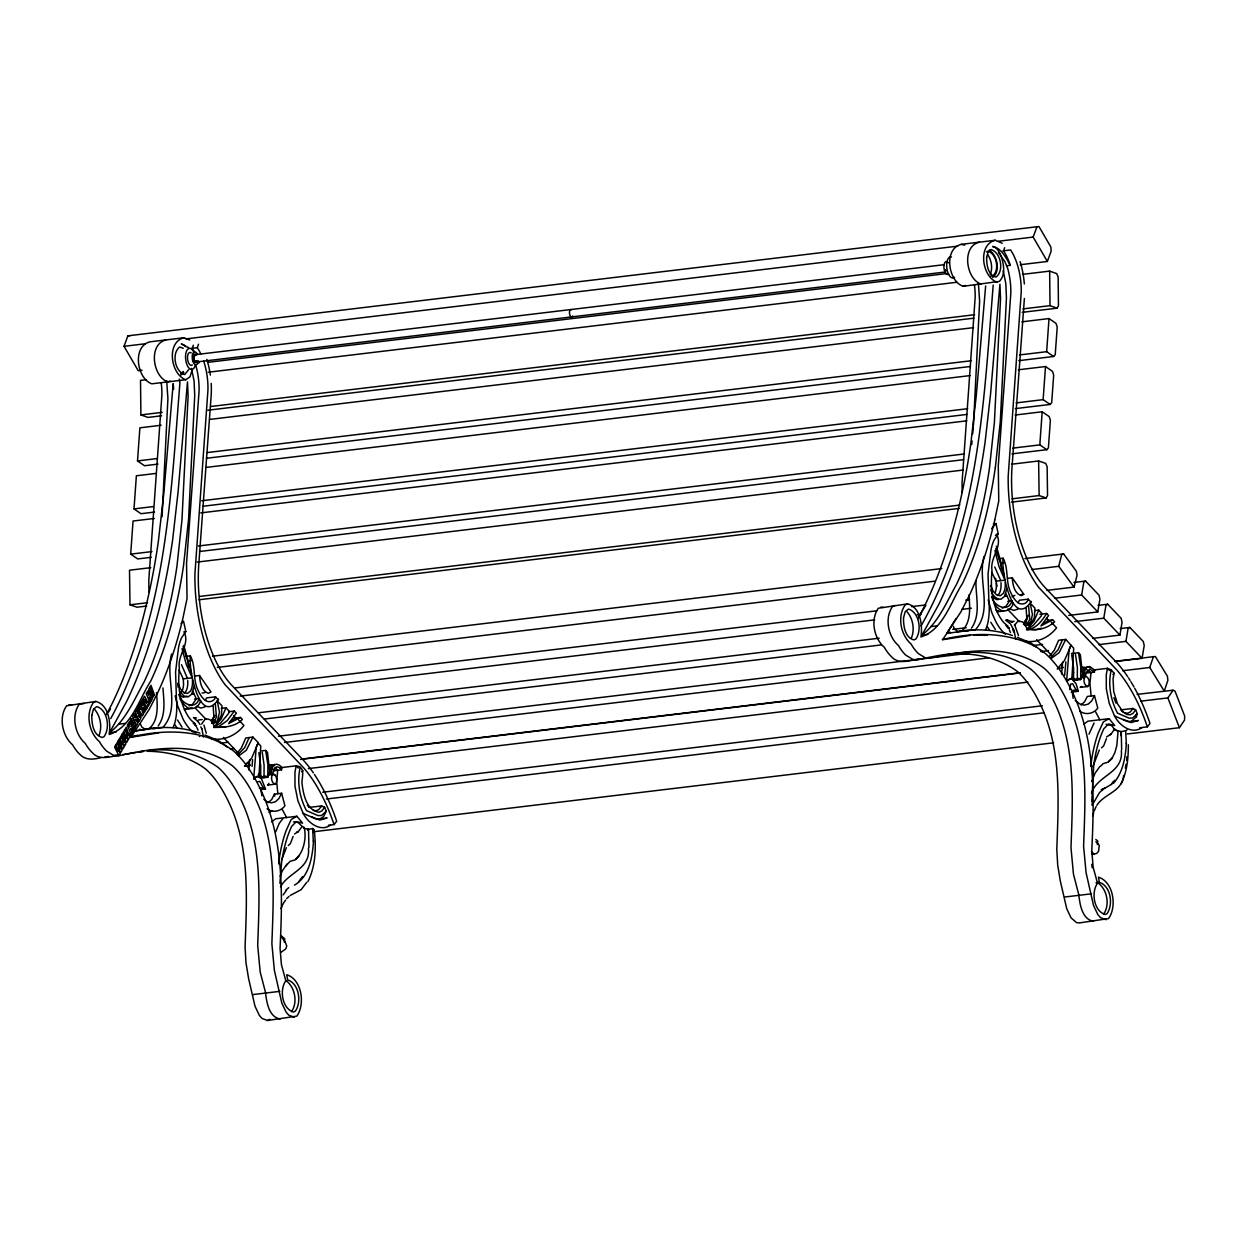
<?xml version="1.0" encoding="UTF-8"?>
<svg xmlns="http://www.w3.org/2000/svg" width="1247" height="1247" viewBox="0 0 1247 1247"><rect width="100%" height="100%" fill="white"/><g stroke="black" fill="none" stroke-linecap="round" stroke-linejoin="round"><path stroke-width="1.5" d="M1071.843 679.272L1073.714 648.253L1065.78 639.415L1058.641 640.272L1054.229 650.342L1049.615 655.953M256.196 747.545L253.687 779.001L257.459 776.335L261.434 778.674L265.471 788.992L261.683 789.445M1069.115 649.858L1066.606 681.314L1069.848 678.711L1072.311 679.225L1076.083 683.808L1078.343 691.306L1071.189 692.163M286.389 847.695L281.744 859.464M1091.748 801.992L1093.697 765.455A112.246 52.608 83.1 0 1 1103.813 728.747L1108.583 723.961L1114.693 725.583L1109.082 718.677L1103.33 721.919L1098.248 733.018A116.657 54.681 83.1 0 0 1091.172 762.868L1090.798 766.313M147.349 751.286C167.721 751.395 189.045 756.664 205.521 768.931A114.023 53.434 83.1 0 1 226.05 796.786C250.382 842.847 246.844 896.749 245.082 946.972L245.971 962.746L248.636 978.739L255.012 1006.251L259.329 1015.385L262.01 1018.425L267.559 1020.482L296.833 1016.118C305.437 1004.162 301.805 979.394 286.732 974.718L287.667 979.908C299.062 983.447 301.805 1002.167 295.305 1011.208L293.435 1012.065C282.04 1008.542 279.297 989.822 285.797 980.766L281.432 964.726L280.061 948.266C282.664 893.008 284.207 834.149 257.677 783.662A133.304 62.475 83.1 0 0 233.672 751.084C204.851 728.981 165.633 728.918 131.683 736.883M191.492 368.364L194.096 381.099L194.719 395.47L188.578 519.142L183.605 565.078A370.25 173.536 83.1 0 1 150.778 680.987C139.009 699.193 131.808 727.048 109.19 734.53C110.967 723.12 108.925 704.711 95.832 701.438L93.431 702.544C85.264 713.923 88.989 732.768 99.401 741.591L100.196 742.978A51.08 23.942 83.1 0 0 106.852 751.286L113.929 755.526L118.512 755.853C155.532 747.421 199.723 741.061 232.316 765.705A114.023 53.434 83.1 0 1 252.86 793.575C277.177 839.636 273.654 893.538 271.877 943.745L274.356 970.213L281.806 1003.04L286.124 1012.159L288.821 1015.214L294.354 1017.256M955.405 653.755C976.978 653.225 999.735 658.4 1017.24 671.385A114.023 53.434 83.1 0 1 1037.769 699.24C1062.101 745.316 1058.563 799.202 1056.801 849.425L1057.705 865.2L1060.355 881.193L1066.731 908.704L1071.048 917.839L1076.551 922.624L1079.279 922.936L1108.567 918.571C1117.156 906.616 1113.524 881.847 1098.451 877.171L1099.386 882.362C1110.781 885.9 1113.524 904.621 1107.024 913.661L1105.154 914.519C1093.759 910.996 1091.016 892.275 1097.516 883.219L1093.151 867.179L1091.78 850.719C1094.383 795.461 1095.926 736.603 1069.396 686.115A133.304 62.475 83.1 0 0 1045.391 653.537L1030.817 642.953L1017.381 637.388M995.34 467.531A370.25 173.536 83.1 0 1 962.513 583.456C950.744 601.646 943.527 629.501 920.909 636.983C922.686 625.573 920.645 607.164 907.551 603.891L905.151 604.998C896.983 616.377 900.708 635.222 911.136 644.044L911.916 645.432A51.08 23.942 83.1 0 0 918.571 653.74L925.648 657.98L930.231 658.307C967.251 649.874 1011.442 643.514 1044.035 668.158A114.023 53.434 83.1 0 1 1064.579 696.029C1088.896 742.09 1085.373 795.991 1083.596 846.199L1086.075 872.666L1093.525 905.493L1097.843 914.612L1100.54 917.667L1106.089 919.709M258.862 752.674L260.732 765.689L260.654 778.112L267.809 777.255L269.695 772.018L267.45 752.3L265.658 750.413L261.87 750.865M1071.734 654.987L1073.605 668.002L1073.527 680.441L1080.666 679.568L1082.552 674.331L1080.323 654.613L1078.515 652.727L1071.376 653.584M269.025 775.213L270.256 768.012L272.22 765.268L274.745 764.38M1084.313 677.9L1082.1 677.511L1083.331 670.294L1085.295 667.566L1087.82 666.662L1090.611 667.722M1083.783 677.308L1085.015 670.091L1086.979 667.363L1089.504 666.459L1094.741 670.122L1094.383 672.117L1087.244 672.975M1126.742 760.499L1126.867 756.742M1128.348 744.74C1128.364 758.02 1127.163 771.675 1121.131 783.755M308.944 847.414L308.523 829.208L303.909 828.32M1121.661 749.743L1121.256 731.553L1116.688 730.648M1126.976 729.9L1125.651 730.711L1126.322 743.836M312.654 828.398L313.309 841.538M267.809 777.255L267.887 764.832L265.658 750.413M1080.666 679.568L1080.744 667.145L1078.515 652.727M279.92 883.328L281.557 863.049A112.246 52.608 83.1 0 1 291.673 826.34L296.459 821.555L302.569 823.176L296.942 816.271L291.19 819.513L286.109 830.611A116.657 54.681 83.1 0 0 279.032 860.461L278.658 863.906M162.079 516.757L167.909 398.681L166.677 380.647M973.502 424.822L979.628 301.135L978.396 283.1M151.214 557.315L137.684 558.937L130.686 554.136L133.055 521.028L154.332 518.471M154.534 512.065L140.989 513.702L134.006 508.901L136.375 475.793L155.704 473.455M158.042 464.102L144.512 465.739L137.513 460.938L139.882 427.815L161.159 425.258M1042.18 411.775L1049.179 416.576L1050.379 420.286L1048.4 447.891L1046.81 449.684L1039.827 444.883L1042.18 411.775L1015.105 415.033M1045.5 366.54L1052.484 371.341L1053.684 375.051L1051.704 402.641L1050.114 404.449L1043.131 399.648L1045.5 366.54L1018.409 369.782M1049.008 318.562L1056.006 323.363L1057.207 327.088L1055.227 354.678L1053.637 356.486L1046.654 351.685L1049.008 318.562L1021.932 321.82M249.712 759.937L248.839 770.038M252.097 766.391L252.595 759.594M1024.395 298.469L1012.065 466.612A100.898 47.292 83.1 0 0 1045.36 587.867L1114.257 659.944A151.261 70.892 83.1 0 1 1127.724 676.747M1062.631 662.251L1061.587 674.004M1065.889 661.861L1064.657 675.266M1099.324 749.993L1092.793 766.765M985.644 285.968L976.261 395.845L970.789 443.807A501.73 235.153 83.1 0 1 924.728 605.683L918.104 618.574M993.204 285.064C983.899 400.209 979.363 522.633 921.081 625.9M971.725 444.555L972.052 440.97M972.691 433.8L973.33 426.614M313.558 840.649C312.405 856.549 309.646 876.376 294.448 885.136M1126.368 742.963C1125.511 757.147 1123.111 772.376 1113.384 783.412M203.386 737.039L201.952 728.872M1109.97 734.888L1111.077 734.062L1106.588 736.946M1091.951 805.11L1092.123 803.66M194.049 686.505L191.664 694.205L188.141 696.902L183.917 695.966L179.755 691.571M1006.797 588.833L1004.427 596.534L1000.905 599.23C995.683 599.589 991.552 594.04 990.773 589.379M171.603 654.02C164.838 677.776 180.909 707.766 162.811 727.5L151.885 728.825M984.054 556.396C977.289 580.136 993.36 610.142 975.263 629.875L958.694 631.606M995.34 467.531L1000.297 421.595L1006.438 297.924L1005.83 283.552L1003.212 270.817M1097.781 611.934L1081.648 594.99L1083.799 582.209L1085.56 581.055L1099.012 595.178L1099.916 599.137L1097.781 611.934L1068.757 615.41M1119.915 635.097L1103.782 618.169L1105.933 605.372L1107.71 604.218L1121.162 618.341L1122.066 622.315L1119.915 635.097L1092.84 638.355M1142.065 658.307L1125.932 641.363L1128.083 628.566L1129.86 627.428L1143.296 641.535L1144.216 645.51L1142.065 658.307L1114.974 661.549M260.654 778.112L261.215 776.086M1073.527 680.441L1074.072 678.415M308.96 807.448L321.539 805.936L324.594 807.261L321.897 810.924L318.983 812.265C306.076 810.223 303.192 793.466 301.914 782.602C302.133 776.242 305.593 766.858 296.147 765.814L281.978 767.529L281.526 769.804L274.371 770.662L274.73 768.666M1072.326 678.804L1073.511 672.398L1072.623 675.141M1125.371 768.058L1126.057 764.286M1121.334 750.663C1123.672 773.327 1097.001 775.088 1091.499 793.295M308.461 848.35C310.581 868.988 288.478 872.308 280.544 886.711M994.779 519.999L998.753 501.045L998.286 465.739L1010.818 293.341A41.993 19.687 83.1 0 0 1007.701 268.432L1004.786 261.496L998.442 252.549M192.085 370.343L190.027 376.781L185.787 379.727L151.838 383.811C136.734 378.62 132.042 346.323 149.921 341.834L183.886 337.766L189.762 339.995M272.579 773.499L274.995 767.638L277.021 766.796L279.297 767.544L281.526 769.804M1085.436 675.812L1086.308 672.289L1089.894 669.109L1094.383 672.117M1074.041 587.103L1058.719 566.309L1061.727 554.556L1063.613 553.933L1076.379 571.266L1077.049 575.35L1074.041 587.103L1046.966 590.361M258.269 742.698L252.923 737.102L245.768 737.959L241.372 748.029L236.759 753.64M1092.06 780.528L1091.795 781.51L1095.147 773.062L1100.01 766.328M293.139 836.394L290.395 843.58L288.275 845.56M1106.416 738.66L1103.673 745.846L1101.569 747.826M1120.398 709.933L1132.837 708.452L1135.643 709.792L1137.295 713.736L1136.36 716.9L1131.325 721.405L1127.35 721.483L1114.537 715.934L1109.207 703.261L1106.307 688.749L1106.276 674.721L1107.461 668.33L1111.248 669.888L1114.101 673.224L1113.057 678.914L1113.711 691.664L1117.546 703.916L1123.516 712.396M1097.36 844.562L1097.781 841.07L1095.817 839.434M221.233 708.358L225.972 707.797L221.265 718.786L213.689 727.422C223.681 727.344 234.779 727.235 242.37 719.441L240.468 717.446L235.73 718.023L229.666 722.013M249.135 737.554L244.739 747.623L237.507 755.168M252.923 737.102L246.314 750.258L238.52 756.041M1038.72 610.126L1034.028 621.115L1026.452 629.751L1033.233 625.402L1041.136 616.112L1042.118 613.664L1038.72 610.126L1034.527 610.625M1062.428 639.82L1058.017 649.89L1050.785 657.434M1065.78 639.415L1059.186 652.571L1051.377 658.354M256.305 747.265L257.225 744.412M258.207 742.916L251.645 758.145L245.02 765.892M1069.24 649.562L1070.144 646.71M1071.079 645.229L1064.502 660.458L1057.191 669.14M205.521 700.191L206.566 697.915L215.497 696.839C214.235 702.513 206.69 703.199 203.464 698.772A27.964 13.109 83.1 0 1 198.226 690.698C192.521 679.724 196.138 666.662 190.37 655.891L185.647 656.452M284.347 942.264L284.768 938.773L281.105 935.764M1018.269 602.519L1019.329 600.243L1028.261 599.168C1026.998 604.842 1019.454 605.528 1016.227 601.101A27.964 13.109 83.1 0 1 1010.99 593.026C1005.285 582.053 1008.901 568.991 1003.134 558.22L998.925 558.718M1149.75 667.488L1153.413 656.701L1155.346 656.514L1167.41 676.201L1167.893 680.332L1164.23 691.119L1149.75 667.488L1122.674 670.746M300.215 767.357C296.755 781.838 299.592 797.503 306.45 810.597L317.985 815.585L321.555 815.507L326.262 811.205L324.594 807.261M1094.741 670.122L1093.058 670.325L1094.726 669.733M1111.248 669.888C1107.788 684.369 1110.625 700.035 1117.483 713.128L1129.034 718.116L1132.603 718.038L1137.295 713.736M193.332 345.185L192.256 348.303L194.142 351.405M200.829 353.961A41.993 19.687 83.1 0 0 199.208 350.797L197.322 347.695L198.507 344.25M1004.63 247.685L1003.554 250.803L1005.441 253.92A41.993 19.687 83.1 0 1 1009.899 264.177L1010.257 265.346L1006.89 265.751M1111.108 734.047L1114.615 728.996L1118.076 731.178L1116.829 745.488L1114.943 752.424L1111.825 758.768L1108.256 762.12L1103.096 763.647L1100.789 766.079M142.111 370.25L138.246 370.718L124.03 346.323L127.864 335.833L1038.938 226.518L1050.785 246.844L1051.205 250.974L1047.371 261.465L1020.295 264.723M1047.371 261.465L1033.155 237.07L1036.99 226.58M173.052 727.734L174.767 723.073A40.185 18.83 83.1 0 0 176.419 698.445L175.578 671.852L178.446 648.128A39.281 18.409 83.1 0 1 181.563 637.794L185.803 631.559L183.543 621.162L181.111 623.516M985.504 630.109L987.219 625.448A40.185 18.83 83.1 0 0 988.871 600.805L988.029 574.212L990.897 550.504A39.281 18.409 83.1 0 1 994.015 540.154L998.239 533.919L995.994 523.537L993.407 523.849M326.262 811.205L323.534 816.66L320.027 818.889L316.052 818.983L303.224 813.434L297.908 800.761L294.993 786.249L294.962 772.22L296.147 765.814L298.22 768.043M188.609 369.673L184.759 374.536C174.876 371.793 171.4 353.104 179.677 347.009L183.262 348.256M990.243 274.527C992.939 268.121 991.443 260.452 987.842 254.684M308.009 881.458C315.896 865.402 316.302 846.884 314.135 829.458M1123.625 775.525C1122.113 792.001 1104.281 793.591 1096.846 805.297M218.537 699.115C199.302 727.593 188.281 667.55 190.37 655.891M1031.3 601.444C1012.065 629.922 1001.045 569.879 1003.134 558.22M98.949 735.621C102.535 726.892 100.461 715.84 94.164 708.873M264.582 775.696L264.021 777.707L264.099 765.284L262.229 752.268M268.962 783.319L268.121 784.831M911.401 637.981C914.986 629.267 912.913 618.216 906.616 611.233M1077.86 677.963L1077.299 679.974L1077.377 667.55L1075.506 654.535M1135.643 709.792L1132.946 713.471L1130.031 714.796L1126.82 714.437L1121.567 710.961M994.966 550.488L998.956 566.465L1004.957 580.136L996.026 581.211L991.833 572.357M280.139 876.282L282.383 870.733L287.137 864M1028.37 615.27L1023.553 624.482M275.712 831.874L279.172 823.472L282.757 818.796M1088.99 734.14L1094.071 723.026M293.466 821.929C298.75 820.355 300.34 826.34 304.143 827.353C306.715 837.47 303.909 852.309 295.305 859.807L290.146 861.334L285.532 866.197M200.58 700.58C199.255 707.485 190.635 711.694 185.444 705.896A34.589 16.211 83.1 0 1 179.911 698.819M1013.328 602.909C1012.018 609.814 1003.399 614.023 998.208 608.224A34.589 16.211 83.1 0 1 994.42 603.922M1093.401 803.115L1099.464 792.609L1103.283 789.304M106.478 714.593L112.277 703.308A501.73 235.153 83.1 0 0 158.353 541.463L163.809 493.485L173.193 383.608L173.66 389.095M110.734 718.615C166.116 616.096 170.839 496.212 179.927 382.798L179.303 379.119M969.059 595.957L960.876 611.903L942.638 639.711L970.353 635.331M267.029 808.867C272.703 813.106 280.856 811.454 284.908 805.78L281.619 793.263L274.465 794.121L271.752 799.405L268.214 802.663M281.619 793.263L278.907 798.548L275.369 801.805L271.238 802.834L266.78 801.556L263.818 799.218M1081.087 704.976L1084.625 701.718L1087.337 696.45L1094.476 695.577L1091.764 700.861L1088.226 704.119L1084.095 705.147L1079.653 703.869L1075.195 700.362M212.333 719.862L214.406 715.903M217.072 722.449L219.503 712.208L217.212 700.845L221.935 705.786L221.452 715.045L219.378 719.02L217.072 722.449L211.709 723.089L213.907 716.978L213.112 705.49M1030.038 624.763L1032.469 614.506L1030.178 603.143L1034.916 608.1L1034.418 617.359L1032.345 621.318L1030.038 624.763L1024.675 625.402L1026.889 619.276L1026.078 607.788M1011.364 502.151L1046.171 497.958L1047.542 495.558L1047.137 466.752L1045.687 463.385L1038.626 460.969L1011.551 464.227M240.468 717.446L228.653 723.541L236.369 713.175L234.342 711.055L227.313 720.548L218.412 726.861M1030.661 629.252C1039.265 630.686 1048.213 627.662 1054.619 621.832L1052.702 619.837L1040.886 625.932L1048.618 615.566L1046.592 613.446C1042.289 620.57 1036.179 628.769 1027.294 629.641L1026.515 627.677A17.505 8.215 83.1 0 0 1022.478 621.926L1018.129 620.944L1014.419 625.37M1022.259 312.342L1057.082 308.165L1058.454 305.796L1058.142 277.005L1056.708 273.623L1049.647 271.113L1022.571 274.371M109.518 732.768L126.571 701.593A501.73 235.153 83.1 0 0 172.647 539.733L178.103 491.77L187.486 381.894L188.094 396.265L181.968 519.937L176.996 565.873A370.25 173.536 83.1 0 1 144.169 681.797C134.286 699.489 125.947 720.065 109.518 732.768L116.127 731.973M921.954 635.144L939.022 603.953A501.73 235.153 83.1 0 0 985.099 442.108L990.554 394.13L999.938 284.254L1000.546 298.625L994.405 422.312L989.448 468.233A370.25 173.536 83.1 0 1 956.62 584.157C946.738 601.849 938.399 622.424 921.954 635.144L927.846 634.427M108.551 712.099L110.437 708.966M919.32 616.112L925.929 605.169M956.028 618.496L946.738 633.554L963.572 630.888M199.302 736.587L200.066 735.808M158.182 725.957C166.116 714.983 163.809 700.549 162.952 687.908M971.46 628.223C981.249 614.257 975.497 596.347 975.949 580.65M269.664 770.428L271.207 768.09M1140.787 701.173L1167.878 697.915L1173.037 690.215L1175.033 691.15L1184.65 715.981L1184.572 720.002L1179.413 727.702L1127.194 733.984M211.709 723.089L214.016 719.659M215.762 720.501L214.235 722.792L216.432 716.666L215.31 703.713M1024.675 625.402L1026.982 621.957M1029.056 622.767L1027.512 625.059L1029.726 618.933L1028.588 605.98M215.232 715.357L211.46 720.485M1027.481 617.748L1023.709 622.877M285.625 900.069L283.568 903.031A48.82 22.882 83.1 0 0 281.027 908.611M991.536 528.728L995.994 523.537M135.658 729.261L134.286 731.178L151.121 728.513M283.131 894.956L286.451 890.311M1113.462 781.635L1111.436 784.347L1101.849 789.99M254.217 778.939L255.651 777.037M1067.089 681.267L1070.316 678.649M1005.986 625.635L1008.231 628.02A5.799 2.619 -82.2 0 0 1009.556 628.052L1008.044 627.833M298.516 881.91L302.522 876.641M306.84 882.175L301.104 889.719L290.224 895.44M1114.802 780.232L1111.108 784.566M328.335 825.28L334.102 824.579L336.69 821.196A151.261 70.892 83.1 0 0 314.447 774.481M1139.696 727.78L1147.38 726.845L1149.983 723.463A151.261 70.892 83.1 0 0 1134.708 688.282M183.371 371.497L180.737 373.695M183.886 372.557L180.986 375.004M291.517 1011.66C297.971 1002.557 295.025 987.001 285.953 980.594M1081.897 686.489L1080.136 687.284M1103.657 914.067C1110.111 904.963 1107.165 889.407 1098.093 883.001M301.961 826.652L298.236 831.733L294.541 833.978M1014.84 595.333L1012.128 596.705M1012.268 577.813L1023.771 594.273L1021.059 595.63C1014.123 593.151 1012.751 584.282 1012.268 577.813L1008.059 578.312M1112.901 674.565L1114.101 673.224M184.291 693.238L185.632 691.758A14.263 6.687 83.1 0 0 187.783 683.839L187.751 680.441M997.584 595.505L998.925 594.024A14.263 6.687 83.1 0 0 1001.06 586.106L1001.029 582.708M193.207 723.307L194.018 722.933L195.592 725.676A5.752 2.588 -80.5 0 0 196.449 725.863L195.389 725.489M995.433 535.306L998.239 533.919M1112.121 757.895L1108.505 761.496M299.264 855.582L295.601 859.183M271.534 821.882L275.727 818.78L296.942 816.271M1083.674 724.273L1087.867 721.187L1109.082 718.677M286.342 817.533L286.467 817.409M1106.027 724.289L1111.794 725.66L1114.958 730.274M1013.406 630.701L1013.811 631.995L1013.141 629.299L1014.185 631.044M301.79 771.862L303.052 770.677M286.654 898.588L289.023 896.484M286.062 889.922L288.743 887.661M960.969 631.59C971.694 622.97 969.776 607.211 968.966 594.975M1052.702 619.837L1048.493 620.351L1042.43 624.342M191.96 707.423L188.515 709.2L184.665 708.873M1012.128 622.128L1013.078 621.552M327.104 817.861L319.84 820.09L311.89 816.925M1138.402 720.361L1131.154 722.59L1123.204 719.425M330.471 825.187C320.245 832.357 307.931 822.739 303.224 813.434M1141.784 727.687C1131.559 734.873 1119.229 725.24 1114.537 715.934M205.474 706.644L201.11 708.078L196.325 706.348M1018.238 608.972L1013.873 610.407L1009.088 608.676M213.689 727.422L220.47 723.073L228.372 713.783L229.354 711.336L225.972 707.797M986.408 251.91L987.858 251.208C996.821 253.702 999.954 270.63 992.472 276.148L990.866 276.008M992.706 277.458C1000.873 271.254 997.257 255.386 989.385 250.07M187.206 696.325L183.231 697.244L178.945 694.501M95.832 701.438L66.637 705.771C58.469 717.15 62.194 735.995 72.607 744.818L73.386 746.205A51.08 23.942 83.1 0 0 80.042 754.513C85.482 760.514 93.993 759.532 101.038 757.584M275.088 784.192L275.681 783.911C277.754 781.012 276.881 775.026 273.233 773.904L272.641 774.169C270.552 777.068 271.441 783.054 275.088 784.192L267.513 785.096M907.551 603.891L878.356 608.224C870.188 619.603 873.913 638.448 884.326 647.271L885.105 648.658A51.08 23.942 83.1 0 0 891.761 656.966C898.775 664.713 909.702 660.489 918.353 659.164M894.925 605.418L892.54 606.51C884.372 617.904 888.098 636.749 898.51 645.572L899.29 646.944A51.08 23.942 83.1 0 0 905.946 655.267L913.022 659.492L917.605 659.819C954.625 651.402 998.816 645.042 1031.425 669.67A114.023 53.434 83.1 0 1 1051.954 697.541C1076.286 743.602 1072.747 797.503 1070.986 847.711L1073.464 874.178L1078.951 895.315M267.559 1020.482L270.038 1019.345M1087.524 686.551L1088.132 686.286C1090.205 683.387 1089.332 677.402 1085.685 676.264L1085.093 676.544C1083.004 679.428 1083.877 685.429 1087.524 686.551L1080.806 687.362M1101.226 789.71L1105.388 787.792M1121.256 731.553L1121.069 735.714M1092.045 854.101L1096.69 853.54L1098.56 851.296L1099.277 845.513L1097.89 843.658M170.122 381.036L167.815 381.894C152.711 376.703 148.034 344.406 165.913 339.917M1002.261 243.227L995.184 240.266L961.234 244.35C943.34 248.823 948.032 281.121 963.136 286.311L965.443 285.469M963.136 286.311L999.393 281.386C1005.924 274.605 1003.71 263.678 1000.951 255.635A20.981 9.836 83.1 0 0 994.841 247.28L992.596 246.454C1001.731 248.122 1006.08 258.176 1010.257 265.346M268.916 812.218L272.064 811.08M281.136 952.162L285.75 948.967L286.779 946.005L284.893 941.36M268.635 765.705L271.176 764.801L273.966 765.861M1081.71 667.987L1084.251 667.098M184.307 709.699L186.084 709.075M997.07 612.028L998.847 611.404M1003.586 610.827L999.907 611.56L995.979 610.188M308.523 829.208L307.775 830.268L307.713 829.411L312.997 828.616M1041.479 628.239L1035.961 629.688L1027.294 629.641M189.108 705.818L192.49 704.415L196.387 698.834L192.552 690.932M1002.183 608.115L1005.565 606.712L1009.462 601.132L1005.628 593.229M226.097 726.767L214.64 727.313L213.861 725.333A17.505 8.215 83.1 0 0 209.823 719.597L205.474 718.599L201.655 724.008M1120.663 731.724L1120.741 732.566M183.886 337.766C165.991 342.239 170.683 374.536 185.787 379.727M979.191 242.183C961.312 246.672 966.004 278.969 981.108 284.16M995.184 240.266C977.289 244.739 981.981 277.037 997.086 282.227M135.97 730.773L145.088 729.324L141.722 726.907L140.459 723.961M134.021 735.964L137.716 735.387M158.634 732.877L130.919 737.258L149.157 709.449L157.34 693.503A384.123 180.036 83.1 0 0 183.06 617.546L187.034 598.591L186.551 563.285L199.084 390.888A41.993 19.687 83.1 0 0 195.982 365.979M104.764 757.007L108.505 756.415M114.101 755.526L117.841 754.934M119.26 755.183C110.609 756.524 99.682 760.732 92.668 753.001A51.08 23.942 83.1 0 1 86.012 744.677L85.232 743.306C74.804 734.483 71.079 715.638 79.247 704.243L84.297 703.448M122.985 754.591L136.063 752.518M139.789 751.941L143.53 751.349L138.246 751.879M942.296 639.555C973.658 632.089 1007.592 631.621 1036.678 647.193M923.965 658.276L927.69 657.683M257.833 781.744L259.844 781.448L263.226 787.699L265.471 788.992M124.03 346.323L145.307 343.767M185.928 338.888L957.712 246.142M998.333 241.263L1033.155 237.07M191.57 348.381L197.322 347.695M1002.931 250.881L1010.616 249.961L1012.486 253.063A41.993 19.687 83.1 0 1 1021.231 292.079L1008.184 476.37A107.975 50.613 83.1 0 0 1038.642 587.337L1116.579 669.701A144.184 67.587 83.1 0 1 1145.089 720.392L1147.38 726.845M193.566 354.881L944.119 264.691M194.392 362.238L944.945 272.049M207.875 362.347L946.785 273.561M146.32 379.68L140.521 380.366L140.895 414.908L147.957 417.418L161.487 415.797M208.218 372.23L956.808 282.274M140.895 414.908L162.172 412.352M210.525 406.538L974.593 314.727M1022.945 308.913L1050.021 305.655L1057.082 308.165M207.922 410.216L973.907 318.156M209.527 419.444L973.58 327.634M137.513 460.938L156.857 458.6M207.158 452.567L971.21 360.742M1019.563 354.927L1046.654 351.685M206.41 458.288L970.462 366.478M1018.815 360.664L1053.637 356.486M206.004 467.422L970.057 375.596M134.006 508.901L153.35 506.578M201.702 500.764L967.688 408.704M1016.056 402.906L1043.131 399.648M202.887 506.266L966.939 414.44M1015.292 408.626L1050.114 404.449M200.767 512.891L966.752 420.831M130.686 554.136L151.963 551.579M198.398 545.999L964.383 453.955M1012.735 448.141L1039.827 444.883M199.582 551.501L963.635 459.675M1011.987 453.861L1046.81 449.684M150.778 567.666L129.501 570.222L130 604.811L137.045 607.211L146.725 606.058M197.197 562.085L963.198 470.041M130 604.811L147.411 602.722M199.629 596.44L959.816 505.082M1012.05 498.816L1039.125 495.558L1046.171 497.958M198.943 599.776L959.13 508.417M185.803 631.559L183.901 631.793C190.666 644.231 176.918 654.909 179.381 668.454C177.744 683.465 178.991 699.271 186.13 712.832A40.434 18.954 83.1 0 0 191.539 720.61L195.483 724.039M212.52 656.203L941.75 568.57M1024.925 558.578L1063.613 553.933M188.25 667.332L188.172 661.081L191.009 660.739M1001.325 569.63L1001.247 563.379L1003.773 563.067M217.305 667.426L934.923 581.18M1031.643 569.567L1058.719 566.309M194.781 676.045L199.504 675.484L211.008 691.945L208.311 693.301C201.359 690.822 200.003 681.953 199.504 675.484M179.069 670.029L183.262 678.882L192.194 677.807L186.193 664.137L182.031 648.611M1073.963 582.458L1085.56 581.055M234.561 687.985L876.75 610.812M911.557 606.634L925.103 605.013M965.724 600.119L969.589 599.667M191.773 694.002L193.659 693.768M1005.051 596.269L1006.734 596.066M202.076 693.005L204.882 692.677M1020.966 594.601L1023.771 594.273M194.485 699.068L199.224 698.491C195.779 710.587 181.594 704.072 179.069 694.922M1007.779 601.335L1011.987 600.82C1008.542 612.916 994.342 606.401 991.817 597.251M240.219 696.107L874.677 619.868M917.231 614.755L921.097 614.288M961.718 609.409L971.382 608.24M1054.557 598.248L1081.648 594.99M1098.046 605.387L1107.71 604.218M118.527 724.211L125.152 723.416M930.979 626.571L936.871 625.869M228.684 711.741L234.342 711.055M1039.858 614.257L1046.592 613.446M1010.335 621.754L1014.107 621.302M198.32 720.018L202.185 719.55M258.285 712.816L879.197 638.199M952.708 629.361L966.238 627.74M264.302 719.051L881.348 644.902M1074.774 621.645L1103.782 618.169M1120.18 628.582L1129.86 627.428M220.47 743.196L228.201 742.261M278.486 736.213L930.356 657.886M934.221 657.418L969.044 653.225M1032.875 645.556L1042.554 644.403M230.336 748.995L234.218 748.527M284.503 742.479L988.59 657.87M1040.824 651.589L1048.556 650.653M1098.856 644.621L1125.932 641.363M246.22 765.72L250.086 765.253M302.304 758.971L1019.937 672.741M1114.724 661.346L1153.413 656.701M244.537 766.157L250.335 765.455M300.636 759.423L1020.202 672.944M1058.89 668.298L1062.756 667.831M279.983 767.638L281.978 767.529L279.437 765.206L276.631 764.146L274.106 765.05L272.158 767.778L270.926 774.995L274.699 774.543M1094.835 669.842L1107.461 668.33L1109.534 670.543M308.321 768.604L1027.887 682.125M269.617 774.371L273.405 773.919M1082.49 676.685L1085.841 676.279M260.857 776.99L267.996 776.133M1073.714 679.303L1080.868 678.446M259.454 788.151L263.226 787.699M1072.732 690.417L1076.099 690.012L1078.343 691.306M322.802 792.235L1042.367 705.771M1137.155 694.376L1173.037 690.215M326.449 799.031L1044.082 712.785M318.967 819.108L326.527 818.203M1131.091 721.514L1137.825 720.704M312.841 831.843L1053.684 742.807M1096.019 882.767L1099.386 882.362M253.047 994.56L279.842 991.349M1064.767 897.014L1091.561 893.803M956.839 631.699C975.357 628.426 994.576 629.408 1012.408 635.502M143.561 729.433C162.344 726.097 181.844 726.907 199.956 733.142M142.47 729.635L148.518 729.23C159.242 720.61 157.325 704.836 156.514 692.599M948.172 654.535L951.788 654.145M147.255 750.756C171.681 747.452 198.102 752.892 218.131 767.404A114.023 53.434 83.1 0 1 238.676 795.274C262.992 841.335 259.47 895.237 257.693 945.46L260.171 971.912L265.658 993.048M200.736 726.939L201.874 728.669M1120.632 731.802L1125.651 730.711M127.864 335.833L129.813 335.77M966.254 630.686L968.529 630.686M973.782 635.05L987.234 635.362M152.976 728.419L155.251 728.419M998.379 599.542L996.306 599.526L992.02 596.799M880.756 607.118L883.39 607.414M1071.547 677.994L1073.386 679.21M1124.623 712.863L1127.6 713.206L1130.296 711.959L1132.837 708.452L1133.18 709.184M69.021 704.664L71.671 704.96M258.94 775.618L260.405 776.258M313.309 810.363L316.302 810.706L318.983 809.459L321.539 805.936L321.866 806.669M1093.463 921.237C1082.474 919.491 1080.027 905.244 1078.936 896.001M280.185 1018.97C269.196 1017.225 266.733 1002.978 265.658 993.734M1024.177 641.005C1036.475 643.592 1049.086 637.498 1056.583 627.833L1051.252 622.237M211.522 738.66C223.805 741.248 236.431 735.153 243.929 725.489L238.598 719.893M297.113 831.546L298.204 831.749M961.234 244.35L964.742 245.145M256.929 776.398L258.924 776.975L260.779 745.94L257.739 742.76M196.293 732.862L192.739 731.849L190.199 729.448A52.717 24.706 83.1 0 1 183.169 719.316L177.651 705.849L175.172 695.81M957.945 631.652L954.594 629.221L953.316 626.275M949.092 631.995L950.806 632.51M139.586 729.277L141.301 729.791M1086.527 669.514L1091.016 672.523L1089.925 683.45L1091.125 695.982M194.096 724.211L194.875 724.476M196.512 717.945L193.503 717.555L194.891 718.599M204.929 735.029L218.365 740.578L227.484 747.218M1082.349 667.316L1085.155 668.376M269.492 765.003L272.282 766.063M1079.902 711.18C1085.56 715.435 1093.728 713.767 1097.781 708.109L1094.476 695.577M1005.55 620.102L1010.46 623.843L1014.201 630.857M1008.153 626.384L1004.194 622.939A40.434 18.954 83.1 0 1 998.8 615.176C991.646 601.615 990.399 585.809 992.035 570.783C989.572 557.253 1003.321 546.576 996.556 534.121M1007.747 620.351L1006.781 619.821L1012.19 621.832M188.702 347.71L181.283 343.954L183.527 344.764A20.981 9.836 83.1 0 1 185.772 346.666M195.109 719.005L197.572 721.171M1005.409 634.193L1002.853 631.777A52.717 24.706 83.1 0 1 995.823 621.661L991.926 612.963L988.201 599.854M1091.546 851.623L1094.43 854.429M275.509 768.012L277.738 770.256L276.647 781.183L277.832 793.716M272.142 768.417L274.371 770.662M1028.261 599.168L1031.051 602.098M1046.451 618.2L1048.493 620.351M1007.451 609.175L1019.376 621.661M1036.631 639.711L1051.221 654.971M1060.511 664.682L1063.161 667.457M215.497 696.839L218.287 699.77M233.688 715.872L235.73 718.023M195.483 708.296L206.098 719.394M223.353 737.445L239.268 754.092M247.233 762.416L249.883 765.19M307.323 805.141L309.287 807.355M284.487 940.971L281.011 936.357M1097.5 843.268L1095.91 841.709M197.914 721.499L200.066 724.491M995.34 629.47L990.773 622.253M182.062 727.204L177.495 720.002M146.569 708.701L143.81 704.664L142.594 699.52L141.675 701.095L142.766 705.443L141.238 701.843L140.241 703.511L144.169 712.785L145.151 711.117L143.467 707.143L145.556 710.431L147.536 707.065L147.255 704.695L148.003 706.285L149.78 703.261L148.985 701.375L149.063 704.477L144.527 696.247L143.109 698.663L146.523 708.795M1099.823 719.784L1095.63 711.881M286.545 817.518L282.352 809.615M1014.59 624.466L1018.518 635.658M1000.749 580.634L994.747 566.964M187.471 678.368L181.47 664.698M196.761 727.36L198.086 730.212M1009.244 629.719L1010.475 632.588M1004.334 575.74L995.761 548.54M191.586 673.411L182.997 646.211M990.586 585.56L993.313 591.359L996.743 594.975L1000.234 595.754L1003.134 593.525A14.263 6.687 83.1 0 0 1005.269 585.607L1005.238 582.209M1167.878 697.915L1179.413 727.702M1135.674 715.108L1136.36 716.9M1113.93 697.712L1116.034 703.121M203.947 725.099L206.269 733.267M334.102 824.579L331.796 818.126A144.184 67.587 83.1 0 0 303.302 767.435L225.364 685.071A107.975 50.613 83.1 0 1 194.906 574.103L207.953 389.812A41.993 19.687 83.1 0 0 203.666 361.053M1076.099 690.012L1072.716 683.761L1070.705 684.057L1069.614 689.575M996.369 546.186L1001.247 563.379M183.777 645.416L188.172 661.081M198.585 361.661L198.943 362.846M1014.247 631.247L1015.666 639.29M995.605 578.281L996.977 586.433M1072.342 692.833L1073.184 698.336M274.465 794.121L274.776 796.147M261.044 790.333L261.87 795.835M183.262 678.882L183.574 684.354A14.263 6.687 83.1 0 1 181.423 692.272M1091.748 864.358L1092.216 867.787M178.009 687.05L177.822 683.231L180.55 689.03L183.979 692.646L187.471 693.426L190.37 691.197A14.263 6.687 83.1 0 0 192.506 683.278L192.474 679.88M1038.626 460.969L1039.125 495.558M1049.647 271.113L1050.021 305.655M996.306 583.284L996.337 586.682A14.263 6.687 83.1 0 1 995.246 592.465M161.206 382.782A41.993 19.687 83.1 0 1 161.876 395.346L148.829 579.637A107.975 50.613 83.1 0 0 149.032 592.06M258.316 774.216A144.184 67.587 83.1 0 1 260.467 776.834M313.371 772.891A151.261 70.892 83.1 0 0 300.979 757.693L232.067 685.601A100.898 47.292 83.1 0 1 198.787 564.345L211.117 396.203A49.069 23.007 83.1 0 0 211.179 383.343M206.815 359.339A49.069 23.007 83.1 0 1 210.353 375.129M182.265 372.604A13.312 6.235 83.1 0 1 180.768 373.476M195.202 365.402A10.646 4.988 83.1 0 1 187.938 366.696A10.646 4.988 83.1 0 1 186.52 351.077A10.646 4.988 83.1 0 1 194.018 352.511M192.35 364.95A6.547 3.071 83.1 0 1 187.533 358.887A6.547 3.071 83.1 0 1 191.259 352.917M198.46 360.866A6.547 3.071 83.1 0 1 194.22 363.828A6.547 3.071 83.1 0 1 192.693 353.93A6.547 3.071 83.1 0 1 197.462 354.397M197.244 360.991A4.349 2.042 83.1 0 1 194.438 361.77A4.349 2.042 83.1 0 1 193.503 355.691A3.71 1.683 81.8 0 0 192.849 355.208M193.503 355.691A4.349 2.042 83.1 0 1 196.309 354.927M572.669 315.959A3.71 1.73 83.1 0 1 569.598 314.01A3.71 1.73 83.1 0 1 571.438 309.724M196.855 361.116A3.71 1.793 84.5 0 1 194.548 361.303A3.71 1.683 81.8 0 1 193.566 356.689A3.71 1.683 81.8 0 1 195.374 354.912M194.906 361.271A3.71 1.683 81.8 0 1 193.924 356.642A3.71 1.683 81.8 0 1 195.732 354.865M193.472 361.443A3.71 1.683 81.8 0 1 192.599 359.307M192.724 355.816A3.71 1.683 81.8 0 1 194.875 355.644M195.233 355.598A3.71 1.683 81.8 0 0 192.942 356.237A3.71 1.683 81.8 0 0 193.831 361.396A3.71 1.793 84.5 0 0 196.122 361.209M195.405 361.287A3.71 1.793 84.5 0 1 193.706 362.082M193.846 362.113A3.71 1.793 84.5 0 0 194.329 361.427A3.71 1.683 81.8 0 1 193.207 356.736A3.71 1.683 81.8 0 1 195.015 354.959M196.496 361.162A3.71 1.793 84.5 0 1 194.189 361.349M192.786 355.177A3.71 1.683 81.8 0 1 194.516 355.676M195.763 361.256A3.71 1.793 84.5 0 1 194.064 362.035M195.046 361.334A3.71 1.793 84.5 0 1 193.971 362.3M194.158 355.722A3.71 1.683 81.8 0 0 192.428 355.224A3.71 1.683 81.8 0 1 193.067 355.847M192.599 354.99A3.71 1.683 81.8 0 1 193.799 355.769M194.688 361.381A3.71 1.793 84.5 0 1 193.612 362.331M177.012 727.812A52.717 24.706 83.1 0 1 174.658 724.413M1128.519 677.947A151.261 70.892 83.1 0 1 1130.109 680.426M1130.889 681.704A151.261 70.892 83.1 0 1 1133.959 686.941M1020.093 261.605A49.069 23.007 83.1 0 1 1024.348 283.973M974.484 285.049A41.993 19.687 83.1 0 1 975.154 297.612L962.107 481.903A107.975 50.613 83.1 0 0 962.232 492.534M954.594 277.255A10.646 4.988 83.1 0 1 946.925 268.775A10.646 4.988 83.1 0 1 951.477 256.96M948.764 274.044A6.547 3.071 83.1 0 1 943.885 267.139A6.547 3.071 83.1 0 1 948.437 262.868M945.647 270.646A4.349 2.042 83.1 0 1 945.288 269.664M945.881 271.02A3.71 1.793 84.5 0 1 945.397 270.069M989.666 630.156A52.717 24.706 83.1 0 1 987.312 626.758M1092.793 815.741A48.82 22.882 83.1 0 1 1093.759 812.436M1094.305 810.877A48.82 22.882 83.1 0 1 1096.16 806.575M994.779 519.999A384.123 180.036 83.1 0 1 969.059 595.957M1039.936 649.578A139.446 65.358 83.1 0 1 1042.508 651.963M986.626 257.428C986.533 264.38 987.905 275.478 996.072 277.052C1004.334 270.942 1000.873 252.268 990.975 249.509L988.076 251.941L986.626 257.428M91.81 715.31C91.654 723.244 93.151 735.34 102.285 737.46L104.078 736.634C110.328 727.952 107.694 709.979 96.752 706.581L93.463 709.231L91.81 715.31M903.529 617.764C903.374 625.698 904.87 637.794 914.004 639.914L915.812 639.087C922.047 630.405 919.413 612.433 908.471 609.035L905.197 611.685L903.529 617.764M131.699 720.439L134.395 726.923L131.699 720.439M135.409 717.68L134.551 715.981L135.409 717.68M138.058 713.175L137.217 711.476L138.058 713.175M136.391 716.542L138.511 721.686L136.593 725.645L132.681 716.355L134.77 713.565L136.391 716.542M139.041 712.037L141.176 717.181L139.243 721.14L135.331 711.866L137.419 709.075L139.041 712.037M149.921 693.94L152.274 699.037L151.355 700.596L149.281 696.917L151.058 701.11L150.061 702.778L146.148 693.503L148.175 690.698L149.921 693.94M154.41 694.86L152.804 697.447A2.416 1.138 83.1 0 1 151.931 696.652L148.72 689.139L149.702 687.456L153.1 695.202L149.999 686.988L150.981 685.304L154.41 694.86M137.108 721.764L136.017 719.519L137.108 721.764M139.758 717.274L138.666 715.03L139.758 717.274M148.861 694.969L147.972 693.207L148.861 694.969M130.81 719.301L130.623 719.94A2.712 1.278 83.1 0 0 130.841 722.683C131.465 724.569 133.928 732.363 135.627 727.188A2.712 1.278 83.1 0 0 135.409 724.445L132.759 718.428L130.81 719.301M115.535 745.441L114.568 747.078L118.933 755.604L120.164 753.531L118.371 748.184L120.725 752.549L121.957 750.46L118.481 740.437L122.845 748.964L124.061 746.891L122.284 741.56L124.638 745.909L125.869 743.82L122.393 733.797L126.758 742.339L127.973 740.25L126.196 734.919L128.55 739.284L129.782 737.195L126.306 727.172L125.339 728.794L127.849 735.855L124.856 729.635L123.827 731.365L126.243 738.193L123.344 732.176L121.442 735.434L123.936 742.479L120.943 736.26L119.915 738.006L122.331 744.833L119.447 738.816L117.53 742.059L120.039 749.12L117.031 742.9L116.002 744.63L118.418 751.473L115.535 745.441M128.379 723.665L127.381 725.333L131.309 734.608L132.291 732.94L130.935 728.544L132.587 732.441L133.569 730.758L129.657 721.483L128.675 723.166L129.766 726.985L128.379 723.665M138.651 706.207L137.747 707.75L142.361 715.84L143.28 714.297L140.085 703.791L139.165 705.334L140.443 709.465L138.651 706.207M146.523 703.105L144.73 699.458L146.523 703.105M130.218 733.205L130.311 736.307L130.218 733.205M1099.76 719.675L1099.76 719.675"/></g></svg>
